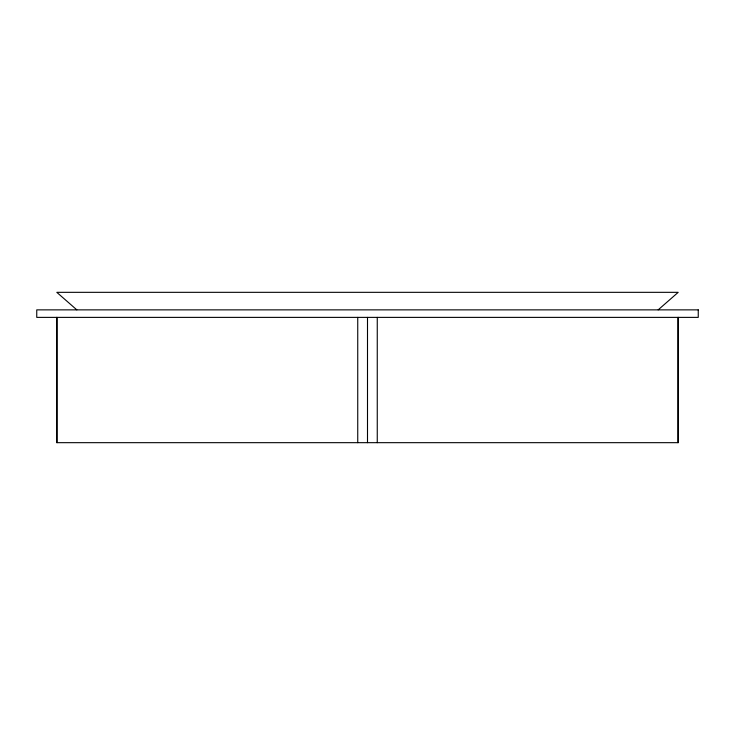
<?xml version="1.0" encoding="UTF-8"?>
<svg xmlns="http://www.w3.org/2000/svg" width="735" height="735" viewBox="0 0 735 735"><rect width="100%" height="100%" fill="white"/><g stroke="black" fill="none" stroke-linecap="round" stroke-linejoin="round"><path stroke-width="1.1" d="M658.156 309.867L678.203 292.328L56.797 292.328L76.844 309.867M678.203 317.382L678.203 442.672L56.797 442.672L56.797 317.382M678.047 317.382L678.047 442.672M377.257 317.382L377.257 442.672M367.5 317.382L367.5 442.672M357.743 317.382L357.743 442.672M56.953 317.382L56.953 442.672M698.25 309.867L36.75 309.867L36.75 317.382L698.25 317.382L698.25 309.867"/></g></svg>
